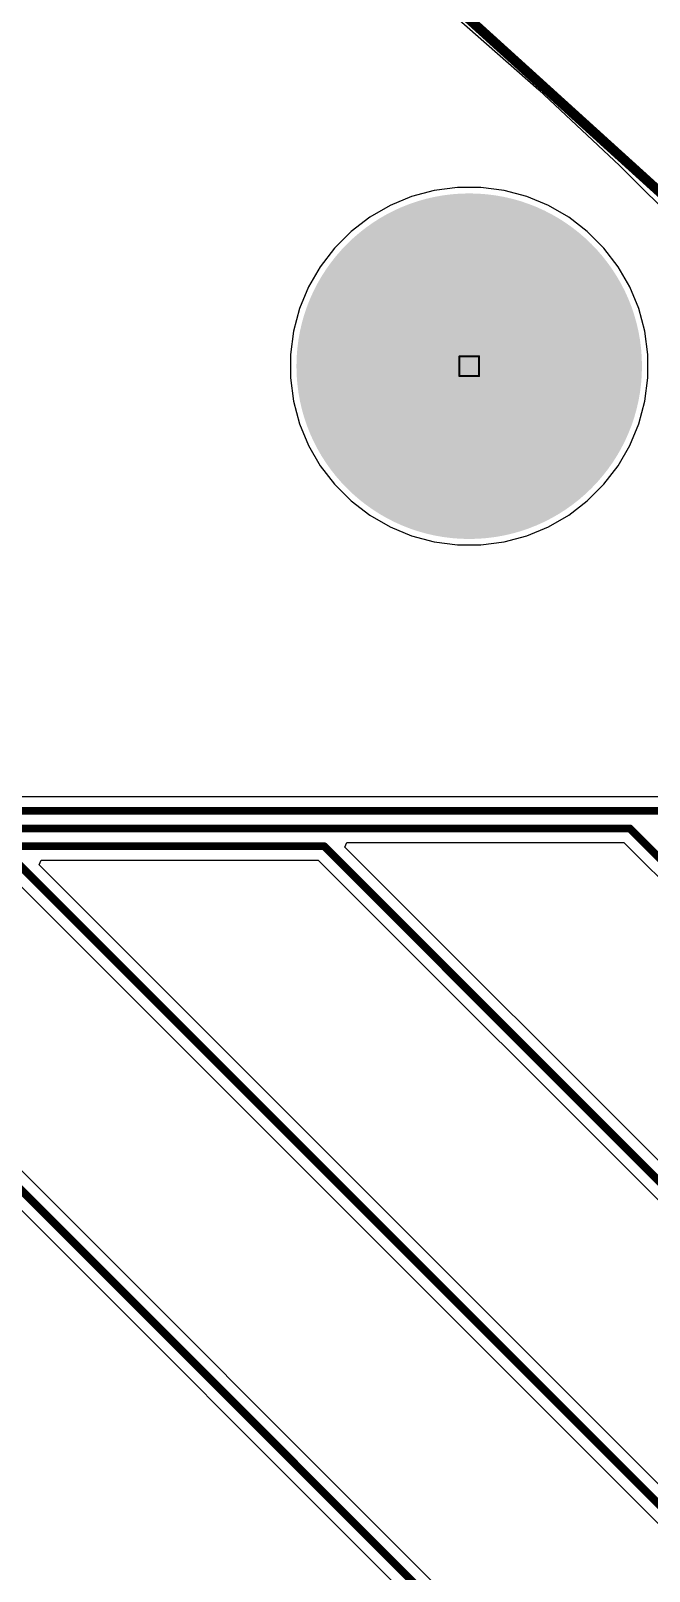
# Model space of a CAD drawing. Header units: inches. Extents: x -89 to 427, y -87 to 99.
# Drawn here: x 45.35 to 61.32, y 26.26 to 66.04 of the extents above; entities that cross this region are included whole.
import ezdxf

# ---------------------------------------------------------------- set-up
doc = ezdxf.new("R2010")
doc.units = ezdxf.units.IN
for name, color, linetype in [('Board_Outline', 56, 'Continuous'), ('Bottom Layer', 5, 'Continuous'), ('Bottom Solder', 6, 'Continuous'), ('Drill Drawing', 1, 'Continuous'), ('Multi-Layer', 9, 'Continuous'), ('Pad Holes', 156, 'Continuous'), ('Top Layer', 1, 'Continuous'), ('Top Solder', 216, 'Continuous')]:
    doc.layers.add(name, color=color, linetype=linetype)

msp = doc.modelspace()

# ---------------------------------------------------------------- hatches: boundary and pattern name
at = {"layer": 'Bottom Layer'}
h = msp.add_hatch(color=5, dxfattribs=at)
edge = h.paths.add_edge_path()
edge.add_arc((56.66739999999999, 57.37859999999999), 4.359998899999999, 0, 360)
at = {"layer": 'Bottom Solder'}
h = msp.add_hatch(color=6, dxfattribs=at)
edge = h.paths.add_edge_path()
edge.add_arc((56.66739999999999, 57.37859999999999), 4.461598899999999, 0, 360)
at = {"layer": 'Multi-Layer'}
h = msp.add_hatch(color=9, dxfattribs=at)
edge = h.paths.add_edge_path()
edge.add_arc((56.66739999999999, 57.37859999999999), 4.359998899999999, 0, 360)
at = {"layer": 'Pad Holes'}
h = msp.add_hatch(color=7, dxfattribs=at)
edge = h.paths.add_edge_path()
edge.add_arc((56.66739999999999, 57.37859999999999), 2.50000008, 0, 360)
at = {"layer": 'Top Layer'}
h = msp.add_hatch(color=1, dxfattribs=at)
edge = h.paths.add_edge_path()
edge.add_arc((56.66739999999999, 57.37859999999999), 4.359998899999999, 0, 360)
at = {"layer": 'Top Solder'}
h = msp.add_hatch(color=216, dxfattribs=at)
edge = h.paths.add_edge_path()
edge.add_arc((56.66739999999999, 57.37859999999999), 4.461598899999999, 0, 360)

# ---------------------------------------------------------------- linework, layer by layer
at = {"layer": 'Board_Outline', "const_width": 0.254}
msp.add_lwpolyline([(87.3125, 0, 1), (-87.3125, 0, 1)], format="xyb", close=True, dxfattribs=at)
at = {"layer": 'Bottom Layer'}
for p, q in [((56.32738797999999, 66.38955226), (58.4694284, 64.51103176)), ((58.4694284, 64.51103176), (60.54885273999999, 62.5634385)), ((60.54885273999999, 62.5634385), (62.56347659999999, 60.54881464)), ((55.18109614, 61.75711042), (54.62230122, 61.52565038)), ((55.76532154, 61.91365316), (55.18109614, 61.75711042)), ((56.36498252, 61.99259889999999), (55.76532154, 61.91365316)), ((56.96981748, 61.99259889999999), (56.36498252, 61.99259889999999)), ((57.56947846, 61.91365316), (56.96981748, 61.99259889999999)), ((58.15370386, 61.75711042), (57.56947846, 61.91365316)), ((58.71249878, 61.52565038), (58.15370386, 61.75711042)), ((54.62230122, 61.52565038), (54.09849987999999, 61.22323289999999)), ((59.23630012, 61.22323289999999), (58.71249878, 61.52565038)), ((54.09849987999999, 61.22323289999999), (53.6186507, 60.85503196000001)), ((59.7161493, 60.85503196000001), (59.23630012, 61.22323289999999)), ((53.6186507, 60.85503196000001), (53.19096803999999, 60.4273493)), ((60.14383196, 60.4273493), (59.7161493, 60.85503196000001)), ((53.19096803999999, 60.4273493), (52.82276709999999, 59.94750011999999)), ((60.51203289999999, 59.94750011999999), (60.14383196, 60.4273493)), ((52.82276709999999, 59.94750011999999), (52.52034962, 59.42369878)), ((60.81445038, 59.42369878), (60.51203289999999, 59.94750011999999)), ((52.52034962, 59.42369878), (52.28888958, 58.86490386)), ((61.04591042, 58.86490386), (60.81445038, 59.42369878)), ((52.28888958, 58.86490386), (52.13234684, 58.28067845999999)), ((61.20245315999999, 58.28067845999999), (61.04591042, 58.86490386)), ((52.13234684, 58.28067845999999), (52.05340109999999, 57.68101748)), ((61.28139889999999, 57.68101748), (61.20245315999999, 58.28067845999999)), ((52.05340109999999, 57.68101748), (52.05340109999999, 57.07618252)), ((61.28139889999999, 57.07618252), (61.28139889999999, 57.68101748)), ((52.05340109999999, 57.07618252), (52.13234684, 56.47652153999999)), ((61.20245315999999, 56.47652153999999), (61.28139889999999, 57.07618252)), ((52.13234684, 56.47652153999999), (52.28888958, 55.89229614)), ((61.04591042, 55.89229614), (61.20245315999999, 56.47652153999999)), ((52.28888958, 55.89229614), (52.52034962, 55.33350122)), ((60.81445038, 55.33350122), (61.04591042, 55.89229614)), ((52.52034962, 55.33350122), (52.82276709999999, 54.80969987999999)), ((60.51203289999999, 54.80969987999999), (60.81445038, 55.33350122)), ((52.82276709999999, 54.80969987999999), (53.19096803999999, 54.3298507)), ((60.14383196, 54.3298507), (60.51203289999999, 54.80969987999999)), ((53.19096803999999, 54.3298507), (53.6186507, 53.90216804)), ((59.7161493, 53.90216804), (60.14383196, 54.3298507)), ((53.6186507, 53.90216804), (54.09849987999999, 53.5339671)), ((59.23630012, 53.5339671), (59.7161493, 53.90216804)), ((54.09849987999999, 53.5339671), (54.62230122, 53.23154962)), ((58.71249878, 53.23154962), (59.23630012, 53.5339671)), ((54.62230122, 53.23154962), (55.18109614, 53.00008958)), ((55.18109614, 53.00008958), (55.76532154, 52.84354683999999)), ((57.56947846, 52.84354683999999), (58.15370386, 53.00008958)), ((58.15370386, 53.00008958), (58.71249878, 53.23154962)), ((55.76532154, 52.84354683999999), (56.36498252, 52.7646011)), ((56.36498252, 52.7646011), (56.96981748, 52.7646011)), ((56.96981748, 52.7646011), (57.56947846, 52.84354683999999)), ((68.70836652, 46.26036976), (-33.83278476, 46.26036976)), ((53.45631676, 44.96070002), (53.50491711999999, 45.07803532)), ((74.89588017999999, 23.52114676), (53.45631676, 44.96070002)), ((53.50491711999999, 45.07803532), (60.66444052, 45.07803532)), ((60.66444052, 45.07803532), (74.38313038, 31.35935308)), ((45.56256826, 44.50349494), (45.61116861999999, 44.62083024)), ((45.61116861999999, 44.62083024), (52.77068694, 44.62083024)), ((52.77068694, 44.62083024), (74.38313038, 23.0083995)), ((44.87693082, 44.16363278), (74.38313038, 14.65744338)), ((74.89588017999999, 15.17019318), (45.56256826, 44.50349494)), ((74.89588272, 6.8192396), (37.66880706, 44.04629748)), ((37.0085747, 43.68103024), (74.38313038, 6.30649234))]:
    msp.add_line(p, q, dxfattribs=at)
at = {"layer": 'Bottom Layer', "const_width": 0.2032}
for points in [[(-33.83279746, 45.89780254), (68.70837922, 45.89780254)], [(-33.64343537999999, 45.4405873), (60.8146231, 45.44060254)], [(60.8146231, 45.44060254), (75.97956101999999, 30.27567224)], [(-33.45405552, 44.98338476), (52.92086952, 44.98339746)], [(52.92086952, 44.98339746), (75.7886089, 22.11567078)], [(45.0271134, 44.5262), (75.48879746, 14.0645261)], [(37.15875728, 44.04359745999999), (75.71975966, 5.48261286)]]:
    msp.add_lwpolyline(points, dxfattribs=at)
at = {"layer": 'Bottom Layer', "const_width": 0.1016}
for points in [[(60.7638231, 45.44060254, 1), (60.86542309999999, 45.44060254, 1)], [(60.7638231, 45.44060254, 1), (60.86542309999999, 45.44060254, 1)], [(52.87006951999999, 44.98339746, 1), (52.97166951999999, 44.98339746, 1)], [(52.87006951999999, 44.98339746, 1), (52.97166951999999, 44.98339746, 1)]]:
    msp.add_lwpolyline(points, format="xyb", close=True, dxfattribs=at)
at = {"layer": 'Drill Drawing', "const_width": 0.0508}
for points in [[(56.4134, 57.6326), (56.9214, 57.6326)], [(56.4134, 57.1246), (56.4134, 57.6326)], [(56.9214, 57.1246), (56.9214, 57.6326)], [(56.4134, 57.1246), (56.9214, 57.1246)]]:
    msp.add_lwpolyline(points, dxfattribs=at)
at = {"layer": 'Drill Drawing', "const_width": 0.0254}
for points in [[(56.40069999999999, 57.6326, 1), (56.42609999999999, 57.6326, 1)], [(56.40069999999999, 57.6326, 1), (56.42609999999999, 57.6326, 1)], [(56.9087, 57.6326, 1), (56.93409999999999, 57.6326, 1)], [(56.9087, 57.6326, 1), (56.93409999999999, 57.6326, 1)], [(56.40069999999999, 57.1246, 1), (56.42609999999999, 57.1246, 1)], [(56.40069999999999, 57.1246, 1), (56.42609999999999, 57.1246, 1)], [(56.9087, 57.1246, 1), (56.93409999999999, 57.1246, 1)], [(56.9087, 57.1246, 1), (56.93409999999999, 57.1246, 1)]]:
    msp.add_lwpolyline(points, format="xyb", close=True, dxfattribs=at)
at = {"layer": 'Top Layer'}
for p, q in [((56.32738797999999, 66.38955226), (58.4694284, 64.51103176)), ((58.4694284, 64.51103176), (60.54885273999999, 62.5634385)), ((60.54885273999999, 62.5634385), (62.56347659999999, 60.54881464)), ((55.18109614, 61.75711042), (54.62230122, 61.52565038)), ((55.76532154, 61.91365316), (55.18109614, 61.75711042)), ((56.36498252, 61.99259889999999), (55.76532154, 61.91365316)), ((56.96981748, 61.99259889999999), (56.36498252, 61.99259889999999)), ((57.56947846, 61.91365316), (56.96981748, 61.99259889999999)), ((58.15370386, 61.75711042), (57.56947846, 61.91365316)), ((58.71249878, 61.52565038), (58.15370386, 61.75711042)), ((54.62230122, 61.52565038), (54.09849987999999, 61.22323289999999)), ((59.23630012, 61.22323289999999), (58.71249878, 61.52565038)), ((54.09849987999999, 61.22323289999999), (53.6186507, 60.85503196000001)), ((59.7161493, 60.85503196000001), (59.23630012, 61.22323289999999)), ((53.6186507, 60.85503196000001), (53.19096803999999, 60.4273493)), ((60.14383196, 60.4273493), (59.7161493, 60.85503196000001)), ((53.19096803999999, 60.4273493), (52.82276709999999, 59.94750011999999)), ((60.51203289999999, 59.94750011999999), (60.14383196, 60.4273493)), ((52.82276709999999, 59.94750011999999), (52.52034962, 59.42369878)), ((60.81445038, 59.42369878), (60.51203289999999, 59.94750011999999)), ((52.52034962, 59.42369878), (52.28888958, 58.86490386)), ((61.04591042, 58.86490386), (60.81445038, 59.42369878)), ((52.28888958, 58.86490386), (52.13234684, 58.28067845999999)), ((61.20245315999999, 58.28067845999999), (61.04591042, 58.86490386)), ((52.13234684, 58.28067845999999), (52.05340109999999, 57.68101748)), ((61.28139889999999, 57.68101748), (61.20245315999999, 58.28067845999999)), ((52.05340109999999, 57.68101748), (52.05340109999999, 57.07618252)), ((61.28139889999999, 57.07618252), (61.28139889999999, 57.68101748)), ((52.05340109999999, 57.07618252), (52.13234684, 56.47652153999999)), ((61.20245315999999, 56.47652153999999), (61.28139889999999, 57.07618252)), ((52.13234684, 56.47652153999999), (52.28888958, 55.89229614)), ((61.04591042, 55.89229614), (61.20245315999999, 56.47652153999999)), ((52.28888958, 55.89229614), (52.52034962, 55.33350122)), ((60.81445038, 55.33350122), (61.04591042, 55.89229614)), ((52.52034962, 55.33350122), (52.82276709999999, 54.80969987999999)), ((60.51203289999999, 54.80969987999999), (60.81445038, 55.33350122)), ((52.82276709999999, 54.80969987999999), (53.19096803999999, 54.3298507)), ((60.14383196, 54.3298507), (60.51203289999999, 54.80969987999999)), ((53.19096803999999, 54.3298507), (53.6186507, 53.90216804)), ((59.7161493, 53.90216804), (60.14383196, 54.3298507)), ((53.6186507, 53.90216804), (54.09849987999999, 53.5339671)), ((59.23630012, 53.5339671), (59.7161493, 53.90216804)), ((54.09849987999999, 53.5339671), (54.62230122, 53.23154962)), ((58.71249878, 53.23154962), (59.23630012, 53.5339671)), ((54.62230122, 53.23154962), (55.18109614, 53.00008958)), ((55.18109614, 53.00008958), (55.76532154, 52.84354683999999)), ((57.56947846, 52.84354683999999), (58.15370386, 53.00008958)), ((58.15370386, 53.00008958), (58.71249878, 53.23154962)), ((55.76532154, 52.84354683999999), (56.36498252, 52.7646011)), ((56.36498252, 52.7646011), (56.96981748, 52.7646011)), ((56.96981748, 52.7646011), (57.56947846, 52.84354683999999))]:
    msp.add_line(p, q, dxfattribs=at)

doc.saveas('drawing.dxf')
